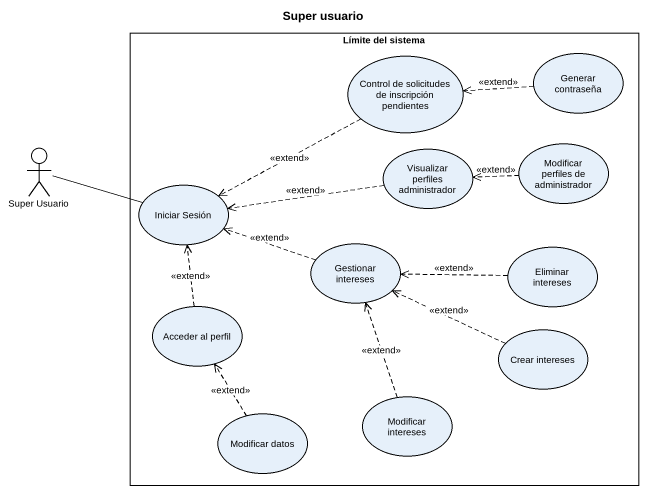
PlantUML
@startuml
title Super usuario
rectangle "Límite del sistema" as Límite_del_sistema {
  usecase "Control de solicitudes de inscripción pendientes" as Control_de_solicitudes_de
  usecase "Generar contraseña" as Generar_contraseña
  usecase "Visualizar perfiles administrador" as Visualizar_perfiles
  usecase "Modificar perfiles de administrador" as Modificar_perfiles_de
  usecase "Iniciar Sesión" as Iniciar_Sesión
  usecase "Gestionar intereses" as Gestionar_intereses
  usecase "Eliminar intereses" as Eliminar_intereses
  usecase "Acceder al perfil" as Acceder_al_perfil
  usecase "Crear intereses" as Crear_intereses
  usecase "Modificar intereses" as Modificar_intereses
  usecase "Modificar datos" as Modificar_datos
}
actor "Super Usuario" as Super_Usuario
Control_de_solicitudes_de .left.> Iniciar_Sesión : <<extend>>
Generar_contraseña .left.> Control_de_solicitudes_de : <<extend>>
Super_Usuario -right- Iniciar_Sesión
Visualizar_perfiles .left.> Iniciar_Sesión : <<extend>>
Modificar_perfiles_de .left.> Visualizar_perfiles : <<extend>>
Gestionar_intereses .left.> Iniciar_Sesión : <<extend>>
Eliminar_intereses .left.> Gestionar_intereses : <<extend>>
Acceder_al_perfil .up.> Iniciar_Sesión : <<extend>>
Crear_intereses .left.> Gestionar_intereses : <<extend>>
Modificar_intereses .up.> Gestionar_intereses : <<extend>>
Modificar_datos .up.> Acceder_al_perfil : <<extend>>
@enduml
